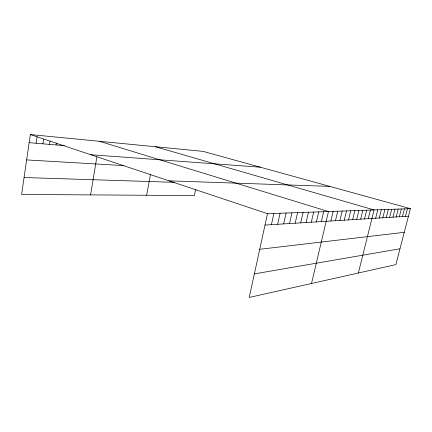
<?xml version="1.0" encoding="UTF-8"?>
<svg xmlns="http://www.w3.org/2000/svg" width="432" height="432" viewBox="0 0 432 432"><rect width="100%" height="100%" fill="white"/><g stroke="black" fill="none" stroke-linecap="round" stroke-linejoin="round"><path stroke-width="0.65" d="M410.4 208.645L267.5 213.683L249.215 297.437L395.885 264.6L410.4 208.645L203.056 151.384L30.348 134.563L21.6 194.449L194.395 195.572L195.62 189.319M36.11 143.24L37.098 136.571M42.908 143.818L43.6 139.201M49.567 144.385L50.058 141.118M56.084 144.941L56.387 143.003M90.574 194.897L96.881 156.902M146.637 195.264L150.439 174.398M271.409 224.678L273.877 213.457M277.619 224.294L280.071 213.241M283.646 223.922L286.081 213.025M289.499 223.555L291.919 212.819M295.186 223.204L297.589 212.62M300.715 222.863L303.097 212.425M306.088 222.529L308.453 212.236M311.315 222.205L313.664 212.053M316.402 221.891L318.74 211.874M321.359 221.584L323.676 211.702M311.51 283.489L328.482 211.534L99.468 141.291M330.88 220.995L333.164 211.367M335.459 220.714L337.727 211.205M339.919 220.439L342.171 211.048M344.272 220.169L346.507 210.897M348.516 219.904L350.735 210.746M352.663 219.65L354.861 210.6M356.702 219.397L358.889 210.46M360.65 219.154L362.821 210.319M364.505 218.916L366.66 210.184M368.269 218.684L370.408 210.055M358.371 272.997L374.074 209.925L155.477 146.745M375.656 218.225L377.762 209.795M379.274 218.003L381.364 209.666M382.811 217.782L384.885 209.542M386.267 217.571L388.325 209.423M389.642 217.361L391.689 209.304M392.947 217.156L394.983 209.185M396.182 216.956L398.201 209.072M399.346 216.761L401.35 208.964M402.44 216.567L404.428 208.856M405.475 216.383L407.446 208.748M254.356 273.899L399.989 248.778M259.724 249.296L404.26 232.324M265.01 225.072L408.44 216.2M24.073 177.525L174.398 182.326M169.036 180.835L329.767 186.376M26.644 159.916L123.827 165.613M90.747 154.715L260.285 167.184M29.165 142.652L64.357 145.643M30.348 134.563L267.5 213.683"/></g></svg>
